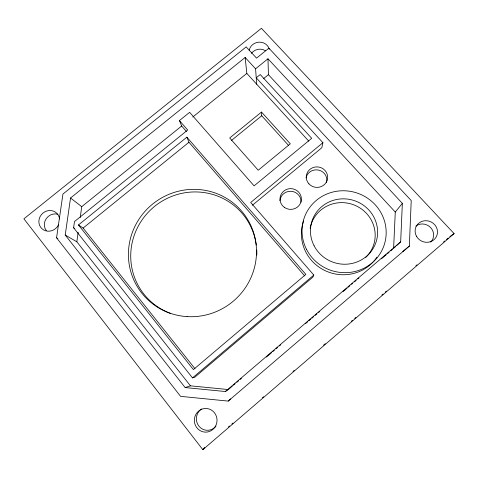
<?xml version="1.0" encoding="UTF-8"?>
<svg xmlns="http://www.w3.org/2000/svg" width="478" height="478" viewBox="0 0 478 478"><rect width="100%" height="100%" fill="white"/><g stroke="black" fill="none" stroke-linecap="round" stroke-linejoin="round"><path stroke-width="0.72" d="M409.353 246.068L411.223 200.563L268.911 48.17L256.555 58.137L246.164 46.898L62.941 194.044L56.559 237.793L180.565 396.346L228.209 401.096L409.353 246.068L402.817 251.559M396.871 245.375L400.672 241.826L402.351 203.377L267.979 58.788L255.581 68.808L256.692 84.2M393.609 248.417L395.276 212.053L402.351 203.377M232.32 386.164L228.341 389.558L190.453 385.836L76.833 241.79L78.159 232.266M80.22 217.526L81.738 206.675L181.664 126.007L179.435 120.558L189.629 112.342L254.093 185.864L311.704 138.297L256.226 77.806L260.241 74.562L322.919 142.689L321.825 147.732L252.444 205.217M322.919 142.689L250.687 202.487L313.813 275.065L312.905 277.079L194.576 377.387L192.491 377.889L73.6 227.749L74.472 221.571L187.675 130.034L179.435 120.558M228.341 389.558L225.359 391.53L185.153 387.568L65.217 235.045L70.535 197.988L245.16 57.485L255.581 68.808M202.839 449.684L454.1 233.611L261.418 28.316L23.9 218.822L202.839 449.684L204.68 447.39M394.153 247.909L395.784 246.385M228.209 401.096L230.647 398.903M228.46 426.944L229.589 425.97M231.854 424.022L232.989 423.048M262.428 397.732L263.563 396.758M293.002 371.442L294.137 370.468M323.576 345.152L325.273 343.694M351.318 321.3L352.453 320.326M354.718 318.378L355.847 317.404M381.892 295.01L383.027 294.036M385.292 292.088L386.421 291.114M415.866 265.798L416.995 264.824M443.608 241.946L444.743 240.972M446.44 239.508L448.137 238.05M225.359 391.53L400.672 241.826M233.455 385.196L235.158 383.738M236.861 382.286L238.564 380.829M240.267 379.371L241.402 378.403M266.395 357.06L271.504 352.698M272.639 351.724L274.342 350.272M276.051 348.815L277.754 347.363M279.457 345.905L280.592 344.937M305.579 323.594L307.856 321.652M308.991 320.684L310.694 319.226M311.829 318.258L313.532 316.806M315.235 315.349L316.938 313.897M318.641 312.439L319.782 311.471M343.067 291.58L347.04 288.186M348.175 287.218L349.878 285.76M351.581 284.308L352.722 283.334M354.425 281.883L356.128 280.425M357.831 278.973L358.966 277.999M381.683 258.598L386.23 254.72M387.365 253.752L389.068 252.294M390.771 250.836L392.474 249.385M192.491 377.889L313.813 275.065M261.502 112.055L229.709 137.969L258.228 170.234L290.295 143.818L261.502 112.055L261.729 115.772L288.593 145.449M231.555 140.383L261.729 115.772M78.464 224.953L83.106 228.066L188.953 142.259L186.886 137.168L78.464 224.953L193.393 369.59L305.86 274.402L186.886 137.168M263.402 78.762L268.433 74.688L267.979 58.788M192.783 117.032L246.821 73.409L245.16 57.485M449.834 236.592L454.1 233.611M185.153 387.568L190.453 385.836M56.559 237.793L57.862 238.504M65.217 235.045L76.833 241.79M73.6 227.749L74.795 228.514M70.535 197.988L81.738 206.675M268.433 74.688L395.276 212.053M246.821 73.409L308.872 141.237M181.664 126.007L186.402 131.462M188.953 142.259L304.653 275.866M83.106 228.066L194.982 368.711M58.477 224.923A10.719 9.996 -43.8 0 1 41.789 228.574A10.719 9.996 -43.8 0 1 44.777 211.85A10.719 9.996 -43.8 0 1 59.547 218.942M249.193 50.435A10.259 9.488 -8.8 0 1 258.831 42.172A10.259 9.488 -8.8 0 1 269.245 49.12M376.909 257.206A41.198 39.859 19.3 0 1 373.898 261.113M372.942 262.165A41.198 39.859 19.3 0 1 321.616 268.791A41.198 39.859 19.3 0 1 303.649 220.961M310.138 228.293A32.892 31.829 19.3 0 1 357.43 206.49A32.892 31.829 19.3 0 1 365.819 257.397M170.497 313.454A63.598 62.176 -38.4 0 1 132.083 243.063A63.598 62.176 -38.4 0 1 196.165 191.941A63.598 62.176 -38.4 0 1 256.28 245.023M256.746 250.024A63.598 62.176 -38.4 0 1 256.805 255.067M251.488 53.315A10.026 9.297 -8.7 0 1 265.392 50.692M415.818 226.046A11.048 10.444 26.1 0 1 430.72 227.677A11.048 10.444 26.1 0 1 430.684 242.095M306.016 177.858A10.528 10.11 5.2 0 1 318.73 170.12A10.528 10.11 5.2 0 1 326.492 182.626M279.965 200.67A10.54 10.223 1.7 0 1 291.257 191.29A10.54 10.223 1.7 0 1 300.979 202.236M215.996 426.059A11.544 11.066 -88.5 0 1 199.111 426.388A11.544 11.066 -88.5 0 1 201.62 408.959M46.294 230.557A10.474 9.787 -44 0 1 46.312 218.542A10.474 9.787 -44 0 1 57.862 214.264M416.422 236.174A11.323 10.695 25.8 0 0 435.822 237.626A11.323 10.695 25.8 0 0 426.669 220.728A11.323 10.695 25.8 0 0 416.422 236.174M214.903 427.195A11.842 11.347 -88.2 0 0 206.807 408.523A11.842 11.347 -88.2 0 0 195.353 425.223A11.842 11.347 -88.2 0 0 214.903 427.195M187.077 316.609A64.614 63.126 -38.1 0 0 250.43 224.648A64.614 63.126 -38.1 0 0 139.887 217.849A64.614 63.126 -38.1 0 0 187.077 316.609M284.691 207.589A10.707 10.373 1.5 0 0 301.367 199.768A10.707 10.373 1.5 0 0 286.017 189.664A10.707 10.373 1.5 0 0 284.691 207.589M308.925 183.863A10.695 10.259 5 0 0 327.077 180.505A10.695 10.259 5 0 0 314.853 167.067A10.695 10.259 5 0 0 308.925 183.863M306.643 249.612A42.219 40.809 18.9 0 0 379.418 254.696A42.219 40.809 18.9 0 0 346.245 190.865A42.219 40.809 18.9 0 0 306.643 249.612M314.1 245.77A33.711 32.588 18.9 0 0 372.207 249.922A33.711 32.588 18.9 0 0 345.803 198.92A33.711 32.588 18.9 0 0 314.1 245.77"/></g></svg>
